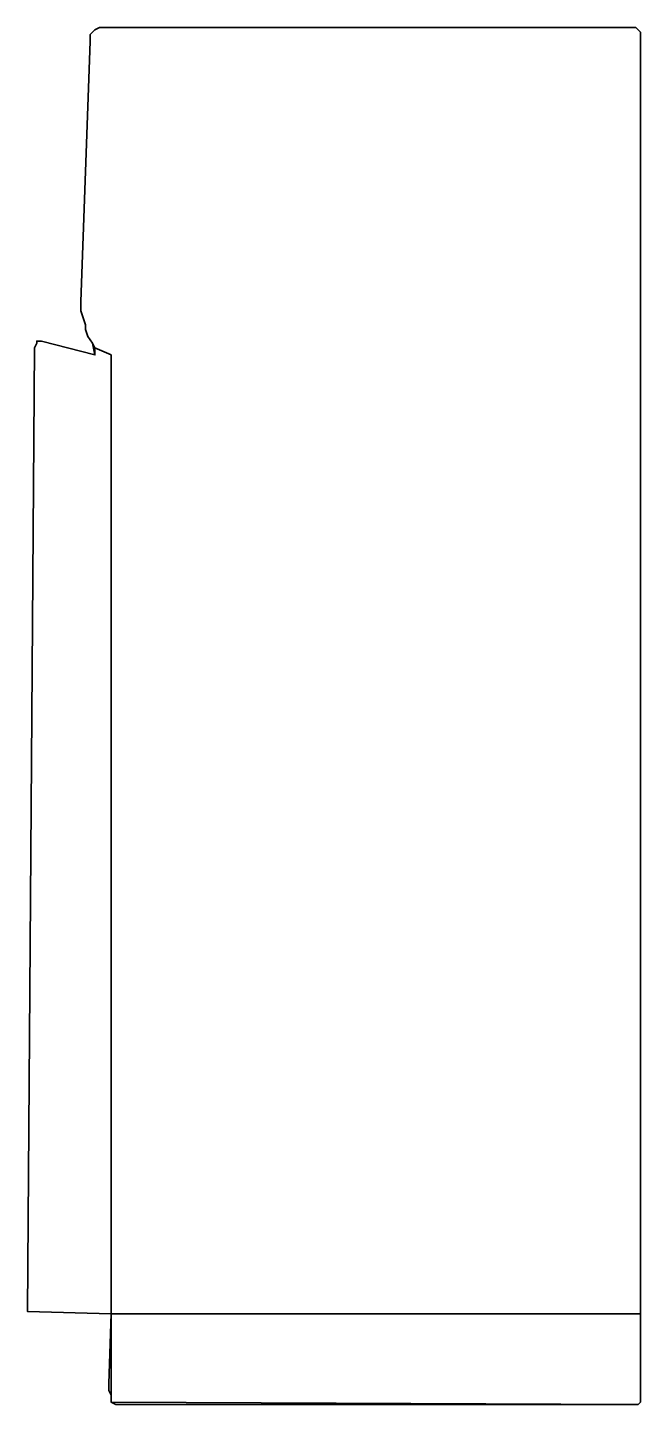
# Model space of a CAD drawing. Extents: x 0 to 264, y -593 to 0.
import ezdxf

# ---------------------------------------------------------------- set-up
doc = ezdxf.new("R2010")
doc.units = 0
doc.linetypes.add('Solid', pattern=[0])
doc.layers.add('zone_0_q2', color=7, linetype='Continuous')
doc.layers.add('zone_1_q2', color=7, linetype='Continuous')

msp = doc.modelspace()

# ---------------------------------------------------------------- linework, layer by layer
at = {"color": 0, "linetype": 'Solid', "lineweight": 35}
msp.add_lwpolyline([(3, -138), (4, -136), (4, -135), (6, -135), (29, -141), (29, -138), (28, -136), (26, -133), (25, -130), (25, -128), (24, -125), (23, -122), (23, -118), (27, -6), (27, -3), (29, -1), (31, 0), (33, 0), (261, 0), (262, 0), (263, -1), (264, -2), (264, -4), (264, -590), (264, -592), (263, -593), (262, -593), (39, -593), (38, -593), (36, -592), (36, -589), (35, -587), (35, -584), (36, -554), (0, -553), (3, -138)], close=True, dxfattribs=at)
at = {"layer": 'zone_0_q2', "color": 2, "linetype": 'Solid', "lineweight": 35}
msp.add_lwpolyline([(3, -138), (4, -136), (4, -135), (6, -135), (29, -141), (28, -136), (29, -138), (36, -141), (36, -554), (0, -553), (3, -138)], close=True, dxfattribs=at)
at = {"layer": 'zone_1_q2', "color": 2, "linetype": 'Solid', "lineweight": 35}
msp.add_lwpolyline([(36, -554), (264, -554), (264, -590), (264, -592), (263, -593), (262, -593), (36, -592), (36, -554)], close=True, dxfattribs=at)

doc.saveas('drawing.dxf')
